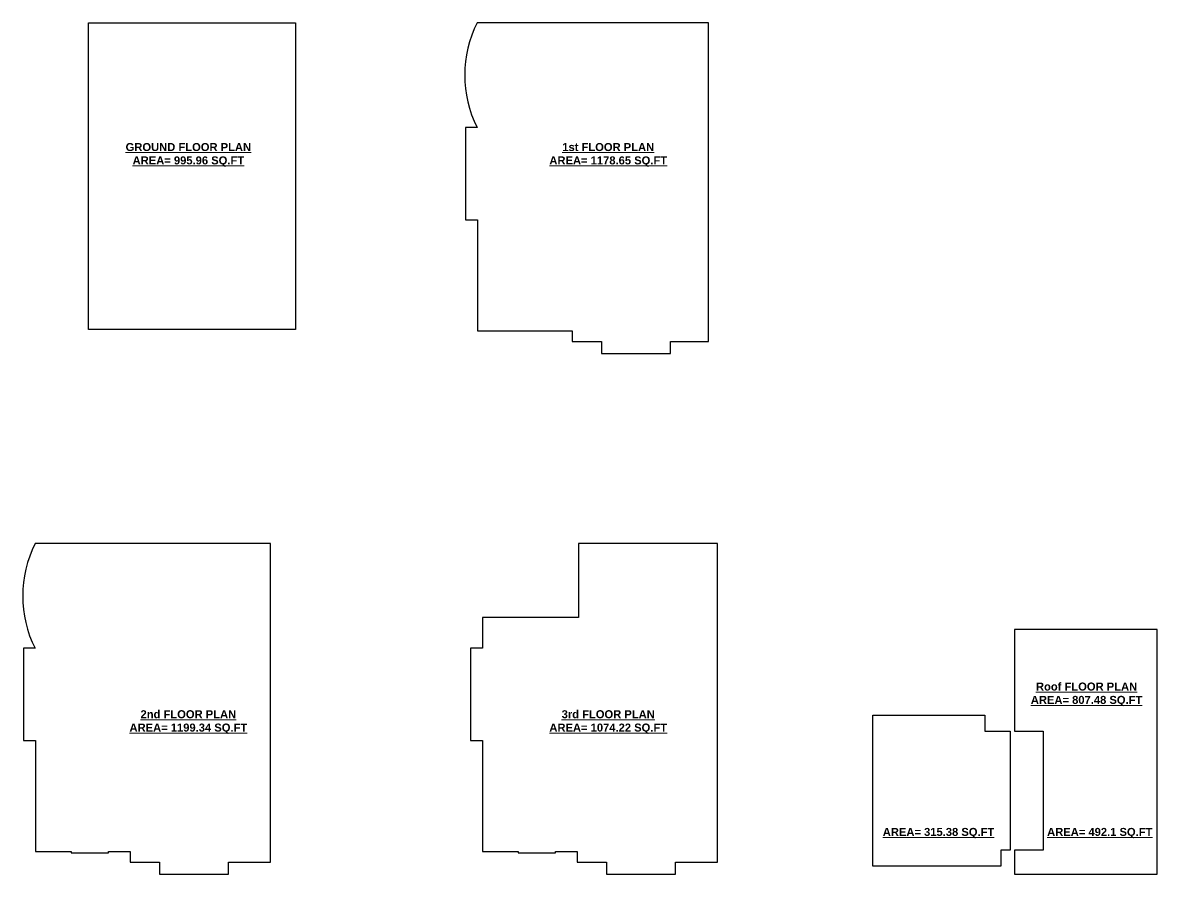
# Model space of a CAD drawing. Header units: inches. Extents: x -343 to 13887, y -13069 to -746.
# Drawn here: x -343 to 1358, y -8669 to -7392 of the extents above; entities that cross this region are included whole.
import ezdxf

# ---------------------------------------------------------------- set-up
doc = ezdxf.new("R2010")
doc.units = ezdxf.units.IN
doc.header["$LTSCALE"] = 17
doc.header["$MEASUREMENT"] = 0
for name, color, linetype, lineweight in [('25 BOT BAR', 12, 'Continuous', 25), ('DOOR & WIN', 1, 'Continuous', 25), ('OUTLINE', 1, 'Continuous', 25), ('TEXT', 231, 'Continuous', 20)]:
    doc.layers.add(name, color=color, linetype=linetype, lineweight=lineweight)

msp = doc.modelspace()

# ---------------------------------------------------------------- linework, layer by layer
at = {"layer": '25 BOT BAR'}
for points in [[(1358, -8302.5), (1144, -8302.5), (1144, -8455), (1187, -8455), (1187, -8633.5), (1144, -8633.5), (1144, -8669.5), (1251, -8669.5), (1358, -8669.5)], [(931.4, -8431), (1099.4, -8431), (1099.4, -8455), (1137.4, -8455), (1137.4, -8633.5), (1123.4, -8633.5), (1123.4, -8657.5), (931.4, -8657.5)]]:
    msp.add_lwpolyline(points, close=True, dxfattribs=at)
at = {"layer": 'DOOR & WIN'}
msp.add_lwpolyline([(-244.8, -7392.3), (65.6, -7392.3), (65.6, -7852.3), (-244.8, -7852.3)], close=True, dxfattribs=at)
at = {"layer": 'OUTLINE'}
msp.add_lwpolyline([(338.1, -7392.3, 0.236993), (337.9, -7549.3), (320.4, -7549.3), (320.4, -7687.8), (338.4, -7687.8), (338.4, -7854.3), (480.4, -7854.3), (480.4, -7870.3), (524.4, -7870.3), (524.4, -7888.3), (627.9, -7888.3), (627.9, -7870.3), (684.9, -7870.3), (684.9, -7392.3), (338.1, -7392.3)], format="xyb", dxfattribs=at)
msp.add_lwpolyline([(-34.9, -8651.5), (28.1, -8651.5), (28.1, -8173.5), (-324.7, -8173.5, 0.236993), (-324.9, -8330.5), (-342.4, -8330.5), (-342.4, -8469), (-324.4, -8469), (-324.4, -8635.5), (-270.9, -8635.5), (-270.9, -8637.5), (-214.9, -8637.5), (-214.9, -8635.5), (-182.4, -8635.5), (-182.4, -8651.5), (-138.4, -8651.5), (-138.4, -8669.5), (-34.9, -8669.5)], format="xyb", close=True, dxfattribs=at)
msp.add_lwpolyline([(635.7, -8651.5), (698.7, -8651.5), (698.7, -8173.5), (490.2, -8173.5), (490.2, -8284.5), (346.2, -8284.5), (346.2, -8330.5), (328.2, -8330.5), (328.2, -8469), (346.2, -8469), (346.2, -8635.5), (399.7, -8635.5), (399.7, -8637.5), (455.7, -8637.5), (455.7, -8635.5), (488.2, -8635.5), (488.2, -8651.5), (532.2, -8651.5), (532.2, -8669.5), (635.7, -8669.5)], close=True, dxfattribs=at)

# ---------------------------------------------------------------- texts
at = {"layer": 'TEXT', "char_height": 12, "width": 396.298, "attachment_point": 2}
for s, insert in [('{\\fArial|b1|i0|c0|p34;\\LGROUND FLOOR PLAN \\PAREA= 995.96 SQ.FT}', (-95, -7572.8)), ('{\\fArial|b1|i0|c0|p34;\\L1st FLOOR PLAN \\PAREA= 1178.65 SQ.FT}', (534.6, -7572.8)), ('{\\fArial|b1|i0|c0|p34;\\LRoof FLOOR PLAN \\PAREA= 807.48 SQ.FT}', (1251.9, -8381.9)), ('{\\fArial|b1|i0|c0|p34;\\L2nd FLOOR PLAN \\PAREA= 1199.34 SQ.FT}', (-95, -8423.4)), ('{\\fArial|b1|i0|c0|p34;\\L3rd FLOOR PLAN \\PAREA= 1074.22 SQ.FT}', (534.6, -8423.4)), ('{\\fArial|b1|i0|c0|p34;\\LAREA= 315.38 SQ.FT}', (1029.9, -8599.9)), ('{\\fArial|b1|i0|c0|p34;\\LAREA= 492.1 SQ.FT}', (1271.7, -8599.9))]:
    msp.add_mtext(s, dxfattribs=dict(at, insert=insert))

doc.saveas('drawing.dxf')
